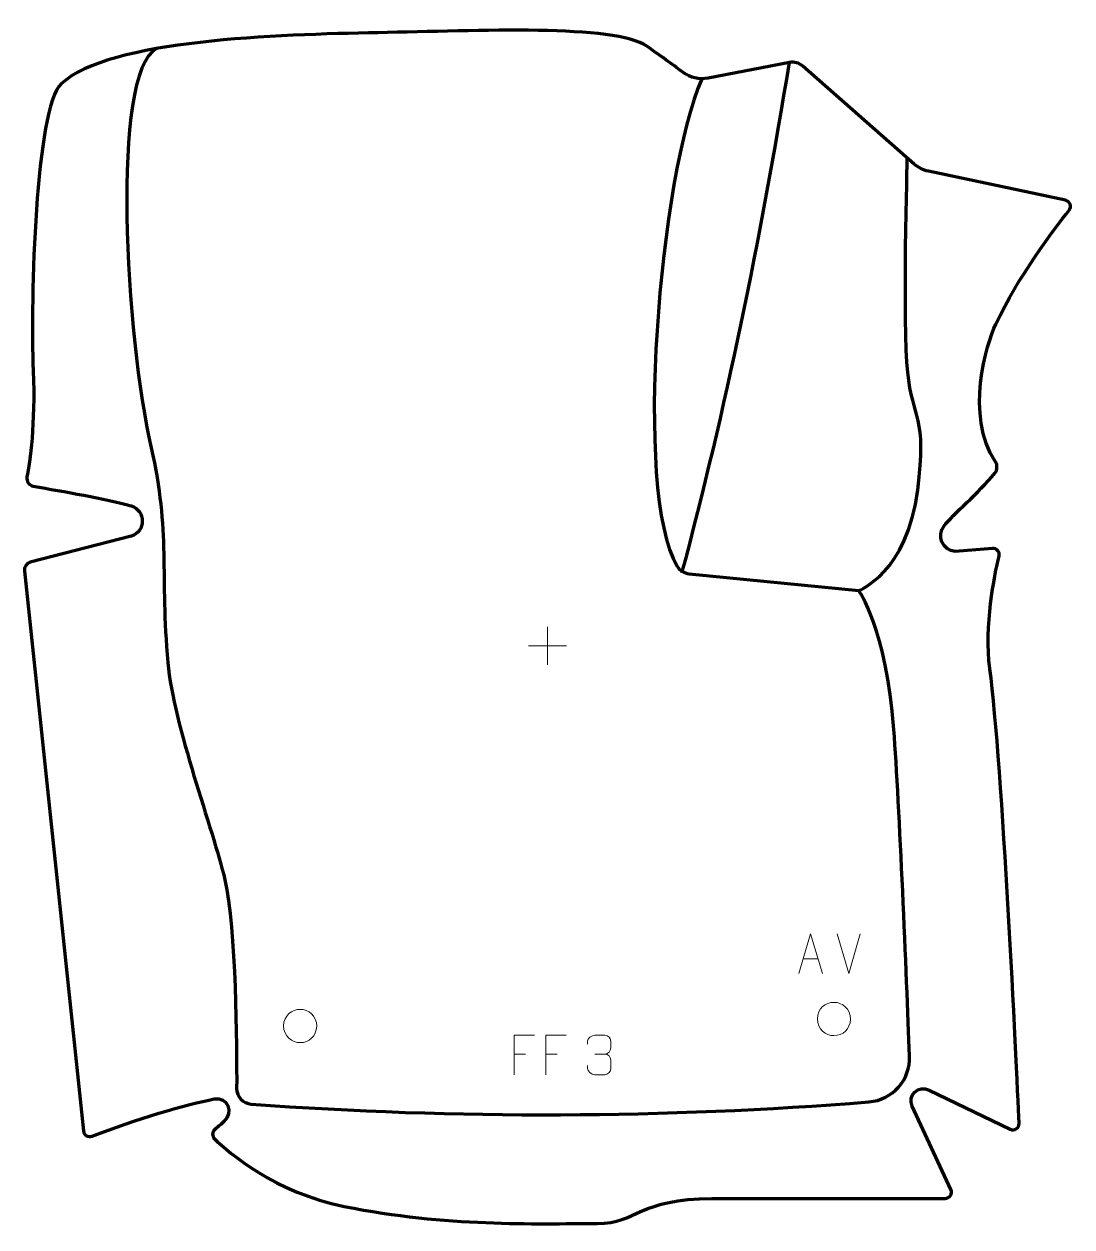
# Model space of a CAD drawing. Header units: millimetres. Extents: x -331 to 331, y -379 to 381.
import ezdxf

# ---------------------------------------------------------------- set-up
doc = ezdxf.new("R2010")
doc.units = ezdxf.units.MM
doc.header["$MEASUREMENT"] = 0
doc.layers.add('layer 1', color=7, linetype='Continuous')
doc.layers.add('layer 2', color=7, linetype='Continuous')

msp = doc.modelspace()

# ---------------------------------------------------------------- linework, layer by layer
at = {"layer": 'layer 1', "color": 12, "lineweight": 200}
msp.add_open_spline([(-287.7791, -321.7011), (-290.239, -322.6599), (-292.9353, -321.0199), (-293.2119, -318.3948), (-293.2119, -318.3948), (-293.2119, -318.3948), (-330.4758, 35.5799), (-330.4758, 35.5799), (-330.4758, 35.5799), (-330.7273, 37.9703), (-329.2425, 40.2013), (-326.9399, 40.892), (-326.9399, 40.892), (-326.9399, 40.892), (-263.109, 57.34), (-263.109, 57.34), (-263.109, 57.34), (-253.6179, 60.1869), (-253.6024, 73.615), (-263.0847, 76.4894), (-263.0847, 76.4894), (-279.1625, 81.3631), (-305.963, 85.4415), (-324.9037, 88.9809), (-324.9037, 88.9809), (-327.6091, 89.4865), (-329.3864, 92.091), (-328.8746, 94.7951), (-328.8746, 94.7951), (-327.044, 104.4577), (-323.5522, 128.013), (-324.9224, 161.7982), (-324.9224, 161.7982), (-326.7484, 206.8387), (-323.5875, 328.2331), (-307.2697, 343.2208), (-307.2697, 343.2208), (-276.8338, 371.1753), (-170.3094, 374.2187), (-107.0034, 375.4358), (-107.0034, 375.4358), (-43.6975, 376.6532), (42.7398, 380.9137), (62.8273, 366.9148), (62.8273, 366.9148), (73.1609, 359.7132), (80.7562, 354.1224), (85.6954, 350.391), (85.6954, 350.391), (90.2156, 346.9762), (95.9725, 345.6437), (101.5348, 346.7172), (101.5348, 346.7172), (101.5348, 346.7172), (152.9264, 356.6377), (152.9264, 356.6377), (152.9264, 356.6377), (155.9642, 357.2243), (159.1028, 356.3713), (161.4262, 354.328), (161.4262, 354.328), (161.4262, 354.328), (231.7606, 292.4727), (231.7606, 292.4727), (231.7606, 292.4727), (234.344, 290.2008), (237.4703, 288.6334), (240.8365, 287.9226), (240.8365, 287.9226), (240.8365, 287.9226), (327.3256, 269.6596), (327.3256, 269.6596), (327.3256, 269.6596), (330.2308, 269.0461), (331.4792, 265.5967), (329.6384, 263.2676), (329.6384, 263.2676), (320.3576, 251.524), (297.336, 221.086), (283.3713, 191.2798), (283.3713, 191.2798), (277.6647, 179.1001), (263.6228, 133.8278), (283.1106, 104.3903), (283.1106, 104.3903), (284.5693, 102.1861), (284.4356, 99.2983), (282.7634, 97.2515), (282.7634, 97.2515), (272.4313, 84.6037), (256.4519, 71.2584), (250.6515, 63.8402), (250.6515, 63.8402), (245.7698, 57.5968), (249.7523, 48.4277), (257.6467, 47.7257), (257.6467, 47.7257), (257.6467, 47.7257), (281.22, 49.5838), (281.22, 49.5838), (281.22, 49.5838), (283.929, 49.7976), (286.057, 47.308), (285.4244, 44.6657), (285.4244, 44.6657), (282.4639, 32.3001), (275.9993, 0.7495), (279.5941, -26.3629), (279.5941, -26.3629), (287.6339, -87.0082), (296.392, -275.587), (298.1008, -313.5558), (298.1008, -313.5558), (298.237, -316.5823), (295.0895, -318.6545), (292.3622, -317.3347), (292.3622, -317.3347), (292.3622, -317.3347), (241.1487, -292.5482), (241.1487, -292.5482), (241.1487, -292.5482), (234.5613, -289.0815), (227.366, -296.0252), (230.5968, -302.7312), (230.5968, -302.7312), (230.5968, -302.7312), (254.9825, -355.355), (254.9825, -355.355), (254.9825, -355.355), (256.2109, -358.0058), (254.2749, -361.0361), (251.3532, -361.0361), (251.3532, -361.0361), (251.3532, -361.0361), (104.2198, -361.0361), (104.2198, -361.0361), (104.2198, -361.0361), (57.9576, -361.0361), (56.61, -376.8611), (31.6527, -376.8611), (31.6527, -376.8611), (-8.3918, -376.8611), (-63.2533, -379.032), (-128.3518, -366.0795), (-128.3518, -366.0795), (-171.8556, -357.4234), (-201.1521, -332.2054), (-210.3507, -323.3397), (-210.3507, -323.3397), (-212.048, -321.7039), (-211.9689, -318.9649), (-210.1804, -317.4296), (-210.1804, -317.4296), (-207.9229, -315.4915), (-206.0454, -313.9978), (-204.4396, -312.5126), (-204.4396, -312.5126), (-198.3027, -306.8382), (-201.9218, -296.4665), (-210.5815, -298.1465), (-210.5815, -298.1465), (-227.6224, -301.453), (-260.908, -311.2292), (-287.7791, -321.7011)], degree=3, knots=[0, 0, 0, 0, 0.02380952, 0.02380952, 0.02380952, 0.02380952, 0.04761905, 0.04761905, 0.04761905, 0.04761905, 0.07142857, 0.07142857, 0.07142857, 0.07142857, 0.0952381, 0.0952381, 0.0952381, 0.0952381, 0.11904762, 0.11904762, 0.11904762, 0.11904762, 0.14285714, 0.14285714, 0.14285714, 0.14285714, 0.16666667, 0.16666667, 0.16666667, 0.16666667, 0.19047619, 0.19047619, 0.19047619, 0.19047619, 0.21428571, 0.21428571, 0.21428571, 0.21428571, 0.23809524, 0.23809524, 0.23809524, 0.23809524, 0.26190476, 0.26190476, 0.26190476, 0.26190476, 0.28571429, 0.28571429, 0.28571429, 0.28571429, 0.30952381, 0.30952381, 0.30952381, 0.30952381, 0.33333333, 0.33333333, 0.33333333, 0.33333333, 0.35714286, 0.35714286, 0.35714286, 0.35714286, 0.38095238, 0.38095238, 0.38095238, 0.38095238, 0.4047619, 0.4047619, 0.4047619, 0.4047619, 0.42857143, 0.42857143, 0.42857143, 0.42857143, 0.45238095, 0.45238095, 0.45238095, 0.45238095, 0.47619048, 0.47619048, 0.47619048, 0.47619048, 0.5, 0.5, 0.5, 0.5, 0.52380952, 0.52380952, 0.52380952, 0.52380952, 0.54761905, 0.54761905, 0.54761905, 0.54761905, 0.57142857, 0.57142857, 0.57142857, 0.57142857, 0.5952381, 0.5952381, 0.5952381, 0.5952381, 0.61904762, 0.61904762, 0.61904762, 0.61904762, 0.64285714, 0.64285714, 0.64285714, 0.64285714, 0.66666667, 0.66666667, 0.66666667, 0.66666667, 0.69047619, 0.69047619, 0.69047619, 0.69047619, 0.71428571, 0.71428571, 0.71428571, 0.71428571, 0.73809524, 0.73809524, 0.73809524, 0.73809524, 0.76190476, 0.76190476, 0.76190476, 0.76190476, 0.78571429, 0.78571429, 0.78571429, 0.78571429, 0.80952381, 0.80952381, 0.80952381, 0.80952381, 0.83333333, 0.83333333, 0.83333333, 0.83333333, 0.85714286, 0.85714286, 0.85714286, 0.85714286, 0.88095238, 0.88095238, 0.88095238, 0.88095238, 0.9047619, 0.9047619, 0.9047619, 0.9047619, 0.92857143, 0.92857143, 0.92857143, 0.92857143, 0.95238095, 0.95238095, 0.95238095, 0.95238095, 1, 1, 1, 1], dxfattribs=at)
at = {"layer": 'layer 1', "color": 250, "lineweight": 9}
for points in [[(0, 0.002), (0, 0.002), (0, -23.9759), (0, -23.9759)], [(-11.9889, -11.987), (-11.9889, -11.987), (11.989, -11.987), (11.989, -11.987)], [(190.4017, -218.8348), (190.4017, -218.8348), (183.0799, -193.8812), (183.0799, -193.8812)], [(197.7236, -193.8812), (197.7236, -193.8812), (190.4018, -218.8348), (190.4018, -218.8348)], [(161.6539, -209.5781), (161.6539, -209.5781), (171.1496, -209.5781), (171.1496, -209.5781)], [(-21.0479, -269.8561), (-21.0479, -269.8561), (-13.8798, -269.8561), (-13.8798, -269.8561)], [(-1.0479, -269.8561), (-1.0479, -269.8561), (6.1202, -269.8561), (6.1202, -269.8561)], [(30.022, -269.8561), (30.022, -269.8561), (36.2184, -269.8561), (36.2184, -269.8561)]]:
    msp.add_open_spline(points, degree=3, dxfattribs=at)
for points, knots in [([(158.9313, -218.8275), (158.9313, -218.8275), (166.3023, -193.874), (166.3023, -193.874), (166.3023, -193.874), (166.3023, -193.874), (173.8722, -218.8275), (173.8722, -218.8275)], [0, 0, 0, 0, 0.33333333, 0.33333333, 0.33333333, 0.33333333, 1, 1, 1, 1]), ([(-166.7226, -251.9971), (-166.6519, -245.3567), (-161.3779, -241.5107), (-156.2226, -241.6077), (-156.2226, -241.6077), (-151.0673, -241.5107), (-145.7933, -245.5741), (-145.7226, -252.2145), (-145.7226, -252.2145), (-146.0928, -258.5438), (-150.5347, -262.5745), (-156.2226, -262.6039), (-156.2226, -262.6039), (-161.3779, -262.7009), (-166.6519, -258.6375), (-166.7226, -251.9971)], [0, 0, 0, 0, 0.2, 0.2, 0.2, 0.2, 0.4, 0.4, 0.4, 0.4, 0.6, 0.6, 0.6, 0.6, 1, 1, 1, 1]), ([(170.579, -247.5654), (170.6497, -240.925), (175.9237, -237.079), (181.079, -237.176), (181.079, -237.176), (186.2343, -237.079), (191.5083, -241.1424), (191.579, -247.7828), (191.579, -247.7828), (191.2088, -254.1121), (186.7669, -258.1428), (181.079, -258.1722), (181.079, -258.1722), (175.9237, -258.2692), (170.6497, -254.2058), (170.579, -247.5654)], [0, 0, 0, 0, 0.2, 0.2, 0.2, 0.2, 0.4, 0.4, 0.4, 0.4, 0.6, 0.6, 0.6, 0.6, 1, 1, 1, 1]), ([(-8.1739, -257.9764), (-8.1739, -257.9764), (-21.0479, -257.9764), (-21.0479, -257.9764), (-21.0479, -257.9764), (-21.0479, -257.9764), (-21.0479, -282.93), (-21.0479, -282.93)], [0, 0, 0, 0, 0.33333333, 0.33333333, 0.33333333, 0.33333333, 1, 1, 1, 1]), ([(11.8261, -257.9764), (11.8261, -257.9764), (-1.0479, -257.9764), (-1.0479, -257.9764), (-1.0479, -257.9764), (-1.0479, -257.9764), (-1.0479, -282.93), (-1.0479, -282.93)], [0, 0, 0, 0, 0.33333333, 0.33333333, 0.33333333, 0.33333333, 1, 1, 1, 1]), ([(25.3123, -263.6109), (25.3123, -263.6109), (25.3123, -261.7537), (25.3123, -261.7537), (25.3123, -261.7537), (25.298, -260.0118), (27.9625, -257.8937), (30.0216, -257.9164), (30.0216, -257.9164), (32.0857, -257.9164), (34.1497, -257.9164), (36.2134, -257.9164), (36.2134, -257.9164), (38.4079, -257.9076), (40.0062, -259.7544), (40.0506, -261.6665), (40.0506, -261.6665), (40.0502, -263.1016), (40.0502, -264.5367), (40.0506, -265.9722), (40.0506, -265.9722), (40.002, -267.6257), (38.3994, -269.8557), (36.2011, -269.8457), (36.2011, -269.8457), (38.4048, -269.8569), (40.0128, -271.6601), (40.0668, -273.7196), (40.0668, -273.7196), (40.0664, -275.5043), (40.0664, -277.289), (40.0668, -279.0741), (40.0668, -279.0741), (40.0769, -281.1355), (38.022, -282.8986), (36.2011, -282.8905), (36.2011, -282.8905), (34.1358, -282.8902), (32.0706, -282.8902), (30.005, -282.8905), (30.005, -282.8905), (27.8364, -282.879), (25.3054, -280.4788), (25.2868, -279.017), (25.2868, -279.017), (25.2868, -279.017), (25.2868, -277.1084), (25.2868, -277.1084)], [0, 0, 0, 0, 0.07692308, 0.07692308, 0.07692308, 0.07692308, 0.15384615, 0.15384615, 0.15384615, 0.15384615, 0.23076923, 0.23076923, 0.23076923, 0.23076923, 0.30769231, 0.30769231, 0.30769231, 0.30769231, 0.38461538, 0.38461538, 0.38461538, 0.38461538, 0.46153846, 0.46153846, 0.46153846, 0.46153846, 0.53846154, 0.53846154, 0.53846154, 0.53846154, 0.61538462, 0.61538462, 0.61538462, 0.61538462, 0.69230769, 0.69230769, 0.69230769, 0.69230769, 0.76923077, 0.76923077, 0.76923077, 0.76923077, 0.84615385, 0.84615385, 0.84615385, 0.84615385, 1, 1, 1, 1])]:
    msp.add_open_spline(points, degree=3, knots=knots, dxfattribs=at)
at = {"layer": 'layer 2', "color": 142, "lineweight": 200}
for points, knots in [([(-246.9301, 365.4284), (-276.5239, 350.2487), (-266.2997, 182.2104), (-250.4268, 113.2558), (-250.4268, 113.2558), (-238.2747, 60.4647), (-244.8685, 32.6694), (-239.901, -22.4479), (-239.901, -22.4479), (-236.2744, -62.6858), (-211.3803, -127.2254), (-203.8182, -159.6983), (-203.8182, -159.6983), (-196.6635, -190.4217), (-196.2779, -265.1707), (-196.3756, -291.4255), (-196.3756, -291.4255), (-196.395, -296.6805), (-192.343, -301.0485), (-187.1018, -301.4324), (-187.1018, -301.4324), (-58.3365, -310.8709), (75.2978, -310.3072), (203.1364, -300.0318), (203.1364, -300.0318), (218.1164, -298.8278), (229.4765, -286.0195), (228.893, -271.0042), (228.893, -271.0042), (226.9383, -220.7034), (222.5279, -112.7142), (218.9246, -64.6776), (218.9246, -64.6776), (214.1434, -0.9348), (196.7843, 22.969), (196.7843, 22.969), (196.7843, 22.969), (196.7843, 22.969), (227.2914, 34.1239), (234.0651, 86.7117), (234.0651, 86.7117), (240.092, 133.5042), (230.8774, 131.3473), (227.6897, 160.8286), (227.6897, 160.8286), (224.5024, 190.3095), (227.4749, 296.2416), (227.4749, 296.2416)], [0, 0, 0, 0, 0.07692308, 0.07692308, 0.07692308, 0.07692308, 0.15384615, 0.15384615, 0.15384615, 0.15384615, 0.23076923, 0.23076923, 0.23076923, 0.23076923, 0.30769231, 0.30769231, 0.30769231, 0.30769231, 0.38461538, 0.38461538, 0.38461538, 0.38461538, 0.46153846, 0.46153846, 0.46153846, 0.46153846, 0.53846154, 0.53846154, 0.53846154, 0.53846154, 0.61538462, 0.61538462, 0.61538462, 0.61538462, 0.69230769, 0.69230769, 0.69230769, 0.69230769, 0.76923077, 0.76923077, 0.76923077, 0.76923077, 0.84615385, 0.84615385, 0.84615385, 0.84615385, 1, 1, 1, 1]), ([(97.5314, 346.357), (70.9627, 286.0818), (53.9436, 85.0023), (81.9252, 38.4554), (81.9252, 38.4554), (83.5473, 35.757), (86.3572, 33.9935), (89.4902, 33.6806), (89.4902, 33.6806), (89.4902, 33.6806), (196.7844, 22.9688), (196.7844, 22.9688)], [0, 0, 0, 0, 0.25, 0.25, 0.25, 0.25, 0.5, 0.5, 0.5, 0.5, 1, 1, 1, 1])]:
    msp.add_open_spline(points, degree=3, knots=knots, dxfattribs=at)
msp.add_open_spline([(85.0519, 34.1237), (112.4906, 136.6681), (134.7064, 244.5945), (152.9263, 356.6377)], degree=3, dxfattribs=at)

doc.saveas('drawing.dxf')
